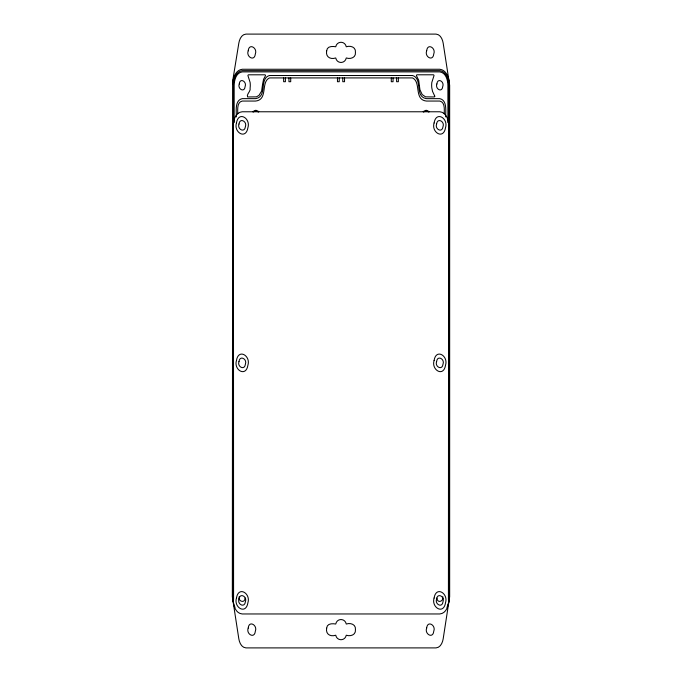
<?xml version="1.0" encoding="UTF-8"?>
<svg xmlns="http://www.w3.org/2000/svg" width="682" height="682" viewBox="0 0 682 682"><rect width="100%" height="100%" fill="white"/><g stroke="black" fill="none" stroke-linecap="round" stroke-linejoin="round"><path stroke-width="1.02" d="M234.165 122.615L234.173 85.335C234.258 80.067 236.143 72.667 242.306 71.883L439.762 71.883C445.926 72.667 447.81 80.067 447.904 85.335L447.904 122.615M445.704 116.895C445.499 111.464 447.503 100.331 439.805 98.643L426.531 98.643C414.247 96.861 423.062 78.618 412.525 75.506L269.475 75.506C258.887 78.558 267.762 96.87 255.469 98.643L242.195 98.643C234.497 100.331 236.501 111.464 236.296 116.895M232.673 81.908L232.34 596.75L238.828 638.872C239.45 642.683 241.522 647.593 245.946 647.9L436.054 647.9C440.478 647.593 442.55 642.683 443.172 638.872L449.66 596.75L449.66 85.25L443.172 43.128C442.55 39.317 440.478 34.407 436.054 34.1L245.946 34.1C241.522 34.407 239.45 39.317 238.828 43.128L232.673 81.039L232.673 84.022C232.903 78.089 235.435 70.093 242.263 69.257L439.805 69.257C446.301 69.999 448.969 77.467 449.327 83.153L449.165 81.107M442.84 596.75C443.888 601.609 437.077 603.698 436.881 598.046M448.424 599.58L448.645 85.25C448.543 79.53 446.48 71.525 439.805 70.647L242.263 70.647C235.588 71.525 233.525 79.53 233.423 85.25L233.576 599.58M449.165 600.893L449.327 598.847L449.327 600.961L447.042 607.227M245.119 598.046C244.923 603.698 238.112 601.609 239.16 596.75M252.894 111.55L255.835 110.245L258.776 111.55M253.065 112.027L255.835 110.799L258.606 112.027M423.224 111.55L426.165 110.245L429.106 111.55M423.394 112.027L426.165 110.799L428.935 112.027M232.835 600.893L232.673 598.847L233.807 604.746L234.958 607.227M444.246 113.783C444.246 109.836 445.227 102.112 439.762 101.055L426.489 101.055C413.659 99.785 421.45 82.036 412.474 77.919L269.526 77.919C260.464 81.942 268.367 99.819 255.511 101.055L242.238 101.055C236.773 102.112 237.754 109.836 237.754 113.783M398.365 77.919L398.365 81.712L396.6 81.712L396.6 77.919M393.062 77.919L393.062 81.712L391.289 81.712L391.289 77.919M344.538 77.919L344.538 81.712L342.773 81.712L342.773 77.919M339.227 77.919L339.227 81.712L337.462 81.712L337.462 77.919M290.711 77.919L290.711 81.712L288.938 81.712L288.938 77.919M285.4 77.919L285.4 81.712L283.635 81.712L283.635 77.919M233.355 125.335L233.355 600.399C233.329 605.889 235.819 613.425 242.195 613.962L439.805 613.962C446.181 613.425 448.671 605.889 448.645 600.399L448.645 125.335C448.671 119.844 446.181 112.308 439.805 111.771L242.195 111.771C235.819 112.308 233.329 119.844 233.355 125.335M262.561 84.389L261.59 91.115L258.998 95.386L256.389 96.861L247.592 96.963C246.057 94.406 251.181 91.132 250.123 87.927A22.088 22.088 0 0 0 250.106 82.403L247.958 75.693A1.194 1.194 0 0 1 247.967 75.301L248.384 74.798L265.051 74.798L265.469 75.293A1.185 1.185 0 0 1 265.469 75.745L263.533 79.376L262.561 84.389M434.792 96.222L434.349 96.955L425.551 96.853L422.167 94.534L419.933 89.734L418.663 80.144L416.463 75.736A1.185 1.185 0 0 1 416.472 75.284L416.89 74.79L433.556 74.79L433.974 75.293A1.194 1.194 0 0 1 433.982 75.685L431.834 82.394A22.088 22.088 0 0 0 431.808 87.918L432.55 91.414L434.792 96.222M239.263 83.954C237.259 88.848 244.514 93.195 245.119 86.546C247.123 81.652 239.868 77.305 239.263 83.954M248.214 50.792C245.784 56.742 254.599 62.028 255.341 53.946C257.77 47.996 248.956 42.71 248.214 50.792M248.214 628.054C245.784 634.004 254.599 639.29 255.341 631.208C257.77 625.258 248.956 619.972 248.214 628.054M326.661 50.92C325.476 56.7 330.156 59.811 335.732 57.97C336.917 63.946 345.083 63.946 346.268 57.97C350.642 59.428 356.013 57.578 355.45 52.369C356.013 47.152 350.642 45.31 346.268 46.768C345.083 40.792 336.917 40.792 335.732 46.768C332.151 46.12 326.891 46.163 326.661 50.92M326.661 628.182C325.476 633.962 330.156 637.073 335.732 635.232C336.917 641.208 345.083 641.208 346.268 635.232C350.642 636.69 356.013 634.848 355.45 629.631C356.013 624.422 350.642 622.572 346.268 624.03C345.083 618.054 336.917 618.054 335.732 624.03C332.151 623.391 326.891 623.425 326.661 628.182M426.676 50.8C424.255 56.725 433.036 61.985 433.769 53.938C436.19 48.013 427.409 42.753 426.676 50.8M436.881 83.954C434.877 88.848 442.132 93.195 442.737 86.546C444.741 81.652 437.486 77.305 436.881 83.954M426.676 628.062C424.255 633.987 433.036 639.247 433.769 631.2C436.19 625.275 427.409 620.015 426.676 628.062M236.475 122.99C233.457 132.265 245.946 140.142 247.907 127.687C250.925 118.404 238.436 110.527 236.475 122.99M238.99 124.022C236.918 129.154 244.702 133.365 245.401 126.656C247.464 121.515 239.689 117.304 238.99 124.022M236.475 360.514C233.457 369.797 245.946 377.675 247.907 365.22C250.925 355.936 238.436 348.059 236.475 360.514M238.99 361.554C236.918 366.686 244.702 370.897 245.401 364.188C247.464 359.047 239.689 354.836 238.99 361.554M236.475 598.046C233.457 607.33 245.946 615.207 247.907 602.752C250.925 593.468 238.436 585.591 236.475 598.046M238.99 599.077C236.918 604.218 244.702 608.429 245.401 601.72C247.464 596.579 239.689 592.368 238.99 599.077M434.093 122.99C431.075 132.265 443.564 140.142 445.525 127.687C448.543 118.404 436.054 110.527 434.093 122.99M436.599 124.022C434.536 129.154 442.311 133.365 443.01 126.656C445.082 121.515 437.298 117.304 436.599 124.022M434.093 360.514C431.075 369.797 443.564 377.675 445.525 365.22C448.543 355.936 436.054 348.059 434.093 360.514M436.599 361.554C434.536 366.686 442.311 370.897 443.01 364.188C445.082 359.047 437.298 354.836 436.599 361.554M434.093 598.046C431.075 607.33 443.564 615.207 445.525 602.752C448.543 593.468 436.054 585.591 434.093 598.046M436.599 599.077C434.536 604.218 442.311 608.429 443.01 601.72C445.082 596.579 437.298 592.368 436.599 599.077"/></g></svg>
